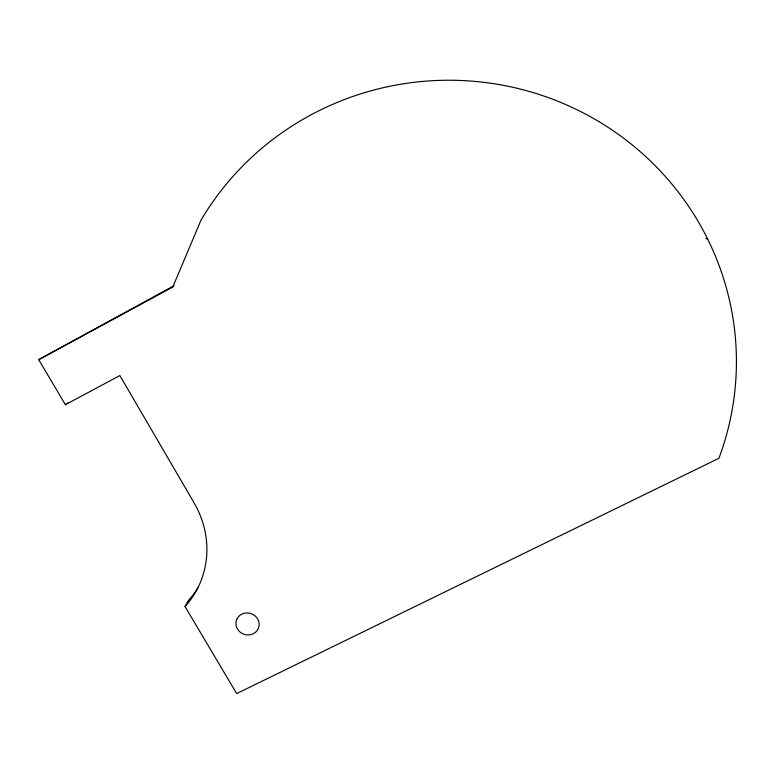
<?xml version="1.0" encoding="UTF-8"?>
<svg xmlns="http://www.w3.org/2000/svg" width="774" height="774" viewBox="0 0 774 774"><rect width="100%" height="100%" fill="white"/><g stroke="black" fill="none" stroke-linecap="round" stroke-linejoin="round"><path stroke-width="1.16" d="M185.044 606.526A96.769 90.007 29.6 0 0 194.013 502.713L119.873 375.564L65.393 404.696L38.7 359.678L172.766 287.009L200.93 220.29A286.961 280.894 2.6 0 1 459.833 80.438A286.961 280.894 2.6 0 1 707.726 239.185L708.394 240.559A286.961 280.894 2.6 0 1 718.92 458.266L236.65 693.581L185.044 606.526L188.508 600.353A95.512 88.942 29.7 0 0 198.444 586.905M65.393 404.696L67.967 402.857M38.7 359.678L174.15 285.654M705.946 238.402L707.717 239.185M236.767 619.326L235.993 622.064A11.716 10.913 19.5 0 0 244.536 634.457A11.716 10.913 19.5 0 0 258.264 628.614L259.058 625.876A11.716 10.913 19.5 0 0 250.515 613.443A11.716 10.913 19.5 0 0 236.767 619.326"/></g></svg>
